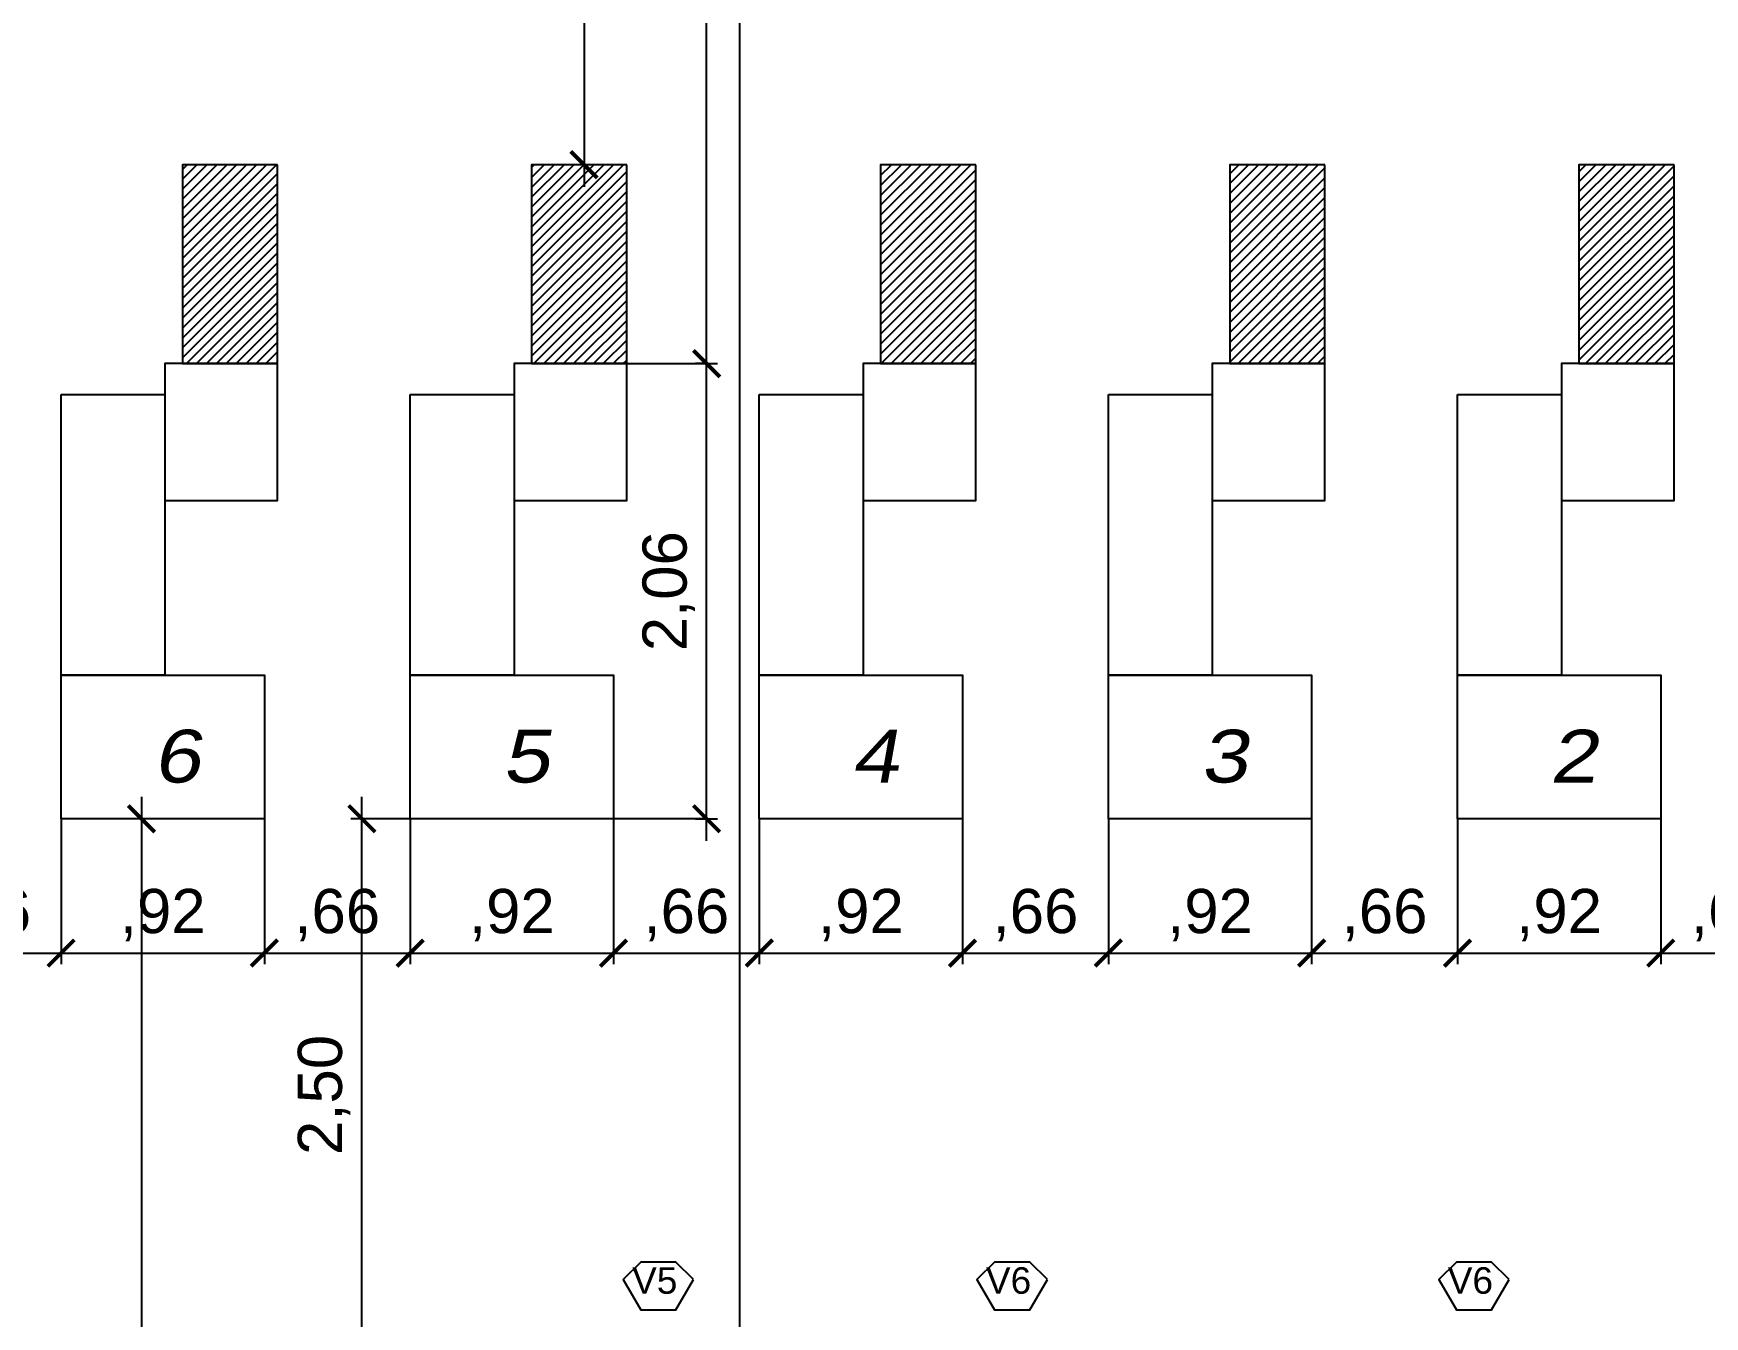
# Model space of a CAD drawing. Header units: metres. Extents: x 1166 to 1459, y -137 to 62.
# Drawn here: x 1286.92 to 1294.48, y -33.97 to -28.16 of the extents above; entities that cross this region are included whole.
import ezdxf

# ---------------------------------------------------------------- set-up
doc = ezdxf.new("R2010")
doc.units = ezdxf.units.M
doc.header["$LTSCALE"] = 0.508
doc.header["$PDMODE"] = 1
doc.header["$PDSIZE"] = -2
doc.linetypes.add('HIDDEN', pattern=[0.375, 0.25, -0.125])
doc.layers.get('0').update_dxf_attribs({"color": 9})
doc.layers.get('Defpoints').update_dxf_attribs({"color": 9})
for name, color, linetype in [('2-Desig-Carp', 9, 'Continuous'), ('7-equipamiento', 9, 'Continuous'), ('8-cotas-100', 9, 'Continuous'), ('arq carpinterias', 9, 'Continuous')]:
    doc.layers.add(name, color=color, linetype=linetype)
doc.styles.add('ARIAL', font='arial.ttf', dxfattribs={"width": 1.15, "oblique": 10})
doc.styles.add('swiss', font='swissel.ttf')
doc.dimstyles.new('dim-100', dxfattribs={"dimtxt": 0.2, "dimasz": 0.12, "dimexe": 0.05, "dimexo": 0, "dimgap": 0.05, "dimtad": 1, "dimzin": 4, "dimtxsty": 'swiss', "dimblk": 'ARCHTICK', "dimcen": 0.5, "dimdle": 0.1, "dimclrd": 256, "dimclre": 252, "dimclrt": 256, "dimadec": 0, "dimazin": 0, "dimtfac": 1, "dimtix": 1, "dimtmove": 2, "dimatfit": 3, "dimldrblk": 'OPEN30', "dimfxl": 0.05, "dimtolj": 1, "dimtzin": 0, "dimarcsym": 0})

# ---------------------------------------------------------------- blocks, each defined once
blk = doc.blocks.new('_ARCHTICK')
at = {"color": 0, "linetype": 'ByBlock', "const_width": 0.15}
blk.add_lwpolyline([(-0.5, -0.5), (0.5, 0.5)], dxfattribs=at)
blk = doc.blocks.new('*D48')
at = {"layer": '8-cotas-100', "color": 252, "linetype": 'Continuous', "lineweight": -2, "transparency": 16777216}
for p, q in [((1286.3836, -31.7171), (1286.3836, -32.375)), ((1287.0436, -31.7171), (1287.0436, -32.375))]:
    blk.add_line(p, q, dxfattribs=at)
at = {"layer": '8-cotas-100', "linetype": 'Continuous', "lineweight": -2, "transparency": 16777216}
blk.add_line((1286.2836, -32.325), (1287.1436, -32.325), dxfattribs=at)
at = {"layer": 'Defpoints', "color": 0, "linetype": 'Continuous', "transparency": 16777216}
for p in [(1286.3836, -31.7171), (1287.0436, -31.7171), (1287.0436, -32.325)]:
    blk.add_point(p, dxfattribs=at)
at = {"layer": '8-cotas-100', "linetype": 'Continuous', "lineweight": -2, "transparency": 16777216, "xscale": 0.12, "yscale": 0.12, "zscale": 0.12, "rotation": 180}
blk.add_blockref('_ARCHTICK', (1286.3836, -32.325), dxfattribs=at)
at = {"layer": '8-cotas-100', "linetype": 'Continuous', "lineweight": -2, "transparency": 16777216, "xscale": 0.12, "yscale": 0.12, "zscale": 0.12}
blk.add_blockref('_ARCHTICK', (1287.0436, -32.325), dxfattribs=at)
at = {"layer": '8-cotas-100', "linetype": 'Continuous', "lineweight": 0, "transparency": 16777216, "insert": (1286.7136, -32.1534), "char_height": 0.2, "attachment_point": 5, "style": 'swiss'}
blk.add_mtext('\\A1;,66', dxfattribs=at)
blk = doc.blocks.new('_Open30')
at = {"color": 0, "linetype": 'ByBlock', "lineweight": -2}
for p, q in [((-1, 0.268), (0, 0)), ((0, 0), (-1, -0.268)), ((0, 0), (-1, 0))]:
    blk.add_line(p, q, dxfattribs=at)
blk = doc.blocks.new('*D49')
at = {"layer": '8-cotas-100', "color": 252, "linetype": 'Continuous', "lineweight": -2, "transparency": 16777216}
for p, q in [((1287.0436, -31.7171), (1287.0436, -32.375)), ((1287.9636, -31.7171), (1287.9636, -32.375))]:
    blk.add_line(p, q, dxfattribs=at)
at = {"layer": '8-cotas-100', "linetype": 'Continuous', "lineweight": -2, "transparency": 16777216}
blk.add_line((1286.9436, -32.325), (1288.0636, -32.325), dxfattribs=at)
at = {"layer": 'Defpoints', "color": 0, "linetype": 'Continuous', "transparency": 16777216}
for p in [(1287.0436, -31.7171), (1287.9636, -31.7171), (1287.9636, -32.325)]:
    blk.add_point(p, dxfattribs=at)
at = {"layer": '8-cotas-100', "linetype": 'Continuous', "lineweight": -2, "transparency": 16777216, "xscale": 0.12, "yscale": 0.12, "zscale": 0.12, "rotation": 180}
blk.add_blockref('_ARCHTICK', (1287.0436, -32.325), dxfattribs=at)
at = {"layer": '8-cotas-100', "linetype": 'Continuous', "lineweight": -2, "transparency": 16777216, "xscale": 0.12, "yscale": 0.12, "zscale": 0.12}
blk.add_blockref('_ARCHTICK', (1287.9636, -32.325), dxfattribs=at)
at = {"layer": '8-cotas-100', "linetype": 'Continuous', "lineweight": 0, "transparency": 16777216, "insert": (1287.5036, -32.1533), "char_height": 0.2, "attachment_point": 5, "style": 'swiss'}
blk.add_mtext('\\A1;,92', dxfattribs=at)
blk = doc.blocks.new('*D50')
at = {"layer": '8-cotas-100', "color": 252, "linetype": 'Continuous', "lineweight": -2, "transparency": 16777216}
for p, q in [((1287.9636, -31.7171), (1287.9636, -32.375)), ((1288.6236, -31.7171), (1288.6236, -32.375))]:
    blk.add_line(p, q, dxfattribs=at)
at = {"layer": '8-cotas-100', "linetype": 'Continuous', "lineweight": -2, "transparency": 16777216}
blk.add_line((1287.8636, -32.325), (1288.7236, -32.325), dxfattribs=at)
at = {"layer": 'Defpoints', "color": 0, "linetype": 'Continuous', "transparency": 16777216}
for p in [(1287.9636, -31.7171), (1288.6236, -31.7171), (1288.6236, -32.325)]:
    blk.add_point(p, dxfattribs=at)
at = {"layer": '8-cotas-100', "linetype": 'Continuous', "lineweight": -2, "transparency": 16777216, "xscale": 0.12, "yscale": 0.12, "zscale": 0.12, "rotation": 180}
blk.add_blockref('_ARCHTICK', (1287.9636, -32.325), dxfattribs=at)
at = {"layer": '8-cotas-100', "linetype": 'Continuous', "lineweight": -2, "transparency": 16777216, "xscale": 0.12, "yscale": 0.12, "zscale": 0.12}
blk.add_blockref('_ARCHTICK', (1288.6236, -32.325), dxfattribs=at)
at = {"layer": '8-cotas-100', "linetype": 'Continuous', "lineweight": 0, "transparency": 16777216, "insert": (1288.2936, -32.1534), "char_height": 0.2, "attachment_point": 5, "style": 'swiss'}
blk.add_mtext('\\A1;,66', dxfattribs=at)
blk = doc.blocks.new('*D51')
at = {"layer": '8-cotas-100', "color": 252, "linetype": 'Continuous', "lineweight": -2, "transparency": 16777216}
for p, q in [((1288.6236, -31.7171), (1288.6236, -32.375)), ((1289.5436, -31.7171), (1289.5436, -32.375))]:
    blk.add_line(p, q, dxfattribs=at)
at = {"layer": '8-cotas-100', "linetype": 'Continuous', "lineweight": -2, "transparency": 16777216}
blk.add_line((1288.5236, -32.325), (1289.6436, -32.325), dxfattribs=at)
at = {"layer": 'Defpoints', "color": 0, "linetype": 'Continuous', "transparency": 16777216}
for p in [(1288.6236, -31.7171), (1289.5436, -31.7171), (1289.5436, -32.325)]:
    blk.add_point(p, dxfattribs=at)
at = {"layer": '8-cotas-100', "linetype": 'Continuous', "lineweight": -2, "transparency": 16777216, "xscale": 0.12, "yscale": 0.12, "zscale": 0.12, "rotation": 180}
blk.add_blockref('_ARCHTICK', (1288.6236, -32.325), dxfattribs=at)
at = {"layer": '8-cotas-100', "linetype": 'Continuous', "lineweight": -2, "transparency": 16777216, "xscale": 0.12, "yscale": 0.12, "zscale": 0.12}
blk.add_blockref('_ARCHTICK', (1289.5436, -32.325), dxfattribs=at)
at = {"layer": '8-cotas-100', "linetype": 'Continuous', "lineweight": 0, "transparency": 16777216, "insert": (1289.0836, -32.1533), "char_height": 0.2, "attachment_point": 5, "style": 'swiss'}
blk.add_mtext('\\A1;,92', dxfattribs=at)
blk = doc.blocks.new('*D52')
at = {"layer": '8-cotas-100', "color": 252, "linetype": 'Continuous', "lineweight": -2, "transparency": 16777216}
for p, q in [((1289.5436, -31.7171), (1289.5436, -32.375)), ((1290.2036, -31.7171), (1290.2036, -32.375))]:
    blk.add_line(p, q, dxfattribs=at)
at = {"layer": '8-cotas-100', "linetype": 'Continuous', "lineweight": -2, "transparency": 16777216}
blk.add_line((1289.4436, -32.325), (1290.3036, -32.325), dxfattribs=at)
at = {"layer": 'Defpoints', "color": 0, "linetype": 'Continuous', "transparency": 16777216}
for p in [(1289.5436, -31.7171), (1290.2036, -31.7171), (1290.2036, -32.325)]:
    blk.add_point(p, dxfattribs=at)
at = {"layer": '8-cotas-100', "linetype": 'Continuous', "lineweight": -2, "transparency": 16777216, "xscale": 0.12, "yscale": 0.12, "zscale": 0.12, "rotation": 180}
blk.add_blockref('_ARCHTICK', (1289.5436, -32.325), dxfattribs=at)
at = {"layer": '8-cotas-100', "linetype": 'Continuous', "lineweight": -2, "transparency": 16777216, "xscale": 0.12, "yscale": 0.12, "zscale": 0.12}
blk.add_blockref('_ARCHTICK', (1290.2036, -32.325), dxfattribs=at)
at = {"layer": '8-cotas-100', "linetype": 'Continuous', "lineweight": 0, "transparency": 16777216, "insert": (1289.8736, -32.1534), "char_height": 0.2, "attachment_point": 5, "style": 'swiss'}
blk.add_mtext('\\A1;,66', dxfattribs=at)
blk = doc.blocks.new('*D53')
at = {"layer": '8-cotas-100', "color": 252, "linetype": 'Continuous', "lineweight": -2, "transparency": 16777216}
for p, q in [((1290.2036, -31.7171), (1290.2036, -32.375)), ((1291.1236, -31.7171), (1291.1236, -32.375))]:
    blk.add_line(p, q, dxfattribs=at)
at = {"layer": '8-cotas-100', "linetype": 'Continuous', "lineweight": -2, "transparency": 16777216}
blk.add_line((1290.1036, -32.325), (1291.2236, -32.325), dxfattribs=at)
at = {"layer": 'Defpoints', "color": 0, "linetype": 'Continuous', "transparency": 16777216}
for p in [(1290.2036, -31.7171), (1291.1236, -31.7171), (1291.1236, -32.325)]:
    blk.add_point(p, dxfattribs=at)
at = {"layer": '8-cotas-100', "linetype": 'Continuous', "lineweight": -2, "transparency": 16777216, "xscale": 0.12, "yscale": 0.12, "zscale": 0.12, "rotation": 180}
blk.add_blockref('_ARCHTICK', (1290.2036, -32.325), dxfattribs=at)
at = {"layer": '8-cotas-100', "linetype": 'Continuous', "lineweight": -2, "transparency": 16777216, "xscale": 0.12, "yscale": 0.12, "zscale": 0.12}
blk.add_blockref('_ARCHTICK', (1291.1236, -32.325), dxfattribs=at)
at = {"layer": '8-cotas-100', "linetype": 'Continuous', "lineweight": 0, "transparency": 16777216, "insert": (1290.6636, -32.1533), "char_height": 0.2, "attachment_point": 5, "style": 'swiss'}
blk.add_mtext('\\A1;,92', dxfattribs=at)
blk = doc.blocks.new('*D54')
at = {"layer": '8-cotas-100', "color": 252, "linetype": 'Continuous', "lineweight": -2, "transparency": 16777216}
for p, q in [((1291.1236, -31.7171), (1291.1236, -32.375)), ((1291.7836, -31.7171), (1291.7836, -32.375))]:
    blk.add_line(p, q, dxfattribs=at)
at = {"layer": '8-cotas-100', "linetype": 'Continuous', "lineweight": -2, "transparency": 16777216}
blk.add_line((1291.0236, -32.325), (1291.8836, -32.325), dxfattribs=at)
at = {"layer": 'Defpoints', "color": 0, "linetype": 'Continuous', "transparency": 16777216}
for p in [(1291.1236, -31.7171), (1291.7836, -31.7171), (1291.7836, -32.325)]:
    blk.add_point(p, dxfattribs=at)
at = {"layer": '8-cotas-100', "linetype": 'Continuous', "lineweight": -2, "transparency": 16777216, "xscale": 0.12, "yscale": 0.12, "zscale": 0.12, "rotation": 180}
blk.add_blockref('_ARCHTICK', (1291.1236, -32.325), dxfattribs=at)
at = {"layer": '8-cotas-100', "linetype": 'Continuous', "lineweight": -2, "transparency": 16777216, "xscale": 0.12, "yscale": 0.12, "zscale": 0.12}
blk.add_blockref('_ARCHTICK', (1291.7836, -32.325), dxfattribs=at)
at = {"layer": '8-cotas-100', "linetype": 'Continuous', "lineweight": 0, "transparency": 16777216, "insert": (1291.4536, -32.1534), "char_height": 0.2, "attachment_point": 5, "style": 'swiss'}
blk.add_mtext('\\A1;,66', dxfattribs=at)
blk = doc.blocks.new('*D55')
at = {"layer": '8-cotas-100', "color": 252, "linetype": 'Continuous', "lineweight": -2, "transparency": 16777216}
for p, q in [((1291.7836, -31.7171), (1291.7836, -32.375)), ((1292.7036, -31.7171), (1292.7036, -32.375))]:
    blk.add_line(p, q, dxfattribs=at)
at = {"layer": '8-cotas-100', "linetype": 'Continuous', "lineweight": -2, "transparency": 16777216}
blk.add_line((1291.6836, -32.325), (1292.8036, -32.325), dxfattribs=at)
at = {"layer": 'Defpoints', "color": 0, "linetype": 'Continuous', "transparency": 16777216}
for p in [(1291.7836, -31.7171), (1292.7036, -31.7171), (1292.7036, -32.325)]:
    blk.add_point(p, dxfattribs=at)
at = {"layer": '8-cotas-100', "linetype": 'Continuous', "lineweight": -2, "transparency": 16777216, "xscale": 0.12, "yscale": 0.12, "zscale": 0.12, "rotation": 180}
blk.add_blockref('_ARCHTICK', (1291.7836, -32.325), dxfattribs=at)
at = {"layer": '8-cotas-100', "linetype": 'Continuous', "lineweight": -2, "transparency": 16777216, "xscale": 0.12, "yscale": 0.12, "zscale": 0.12}
blk.add_blockref('_ARCHTICK', (1292.7036, -32.325), dxfattribs=at)
at = {"layer": '8-cotas-100', "linetype": 'Continuous', "lineweight": 0, "transparency": 16777216, "insert": (1292.2436, -32.1533), "char_height": 0.2, "attachment_point": 5, "style": 'swiss'}
blk.add_mtext('\\A1;,92', dxfattribs=at)
blk = doc.blocks.new('*D56')
at = {"layer": '8-cotas-100', "color": 252, "linetype": 'Continuous', "lineweight": -2, "transparency": 16777216}
for p, q in [((1292.7036, -31.7171), (1292.7036, -32.375)), ((1293.3636, -31.7171), (1293.3636, -32.375))]:
    blk.add_line(p, q, dxfattribs=at)
at = {"layer": '8-cotas-100', "linetype": 'Continuous', "lineweight": -2, "transparency": 16777216}
blk.add_line((1292.6036, -32.325), (1293.4636, -32.325), dxfattribs=at)
at = {"layer": 'Defpoints', "color": 0, "linetype": 'Continuous', "transparency": 16777216}
for p in [(1292.7036, -31.7171), (1293.3636, -31.7171), (1293.3636, -32.325)]:
    blk.add_point(p, dxfattribs=at)
at = {"layer": '8-cotas-100', "linetype": 'Continuous', "lineweight": -2, "transparency": 16777216, "xscale": 0.12, "yscale": 0.12, "zscale": 0.12, "rotation": 180}
blk.add_blockref('_ARCHTICK', (1292.7036, -32.325), dxfattribs=at)
at = {"layer": '8-cotas-100', "linetype": 'Continuous', "lineweight": -2, "transparency": 16777216, "xscale": 0.12, "yscale": 0.12, "zscale": 0.12}
blk.add_blockref('_ARCHTICK', (1293.3636, -32.325), dxfattribs=at)
at = {"layer": '8-cotas-100', "linetype": 'Continuous', "lineweight": 0, "transparency": 16777216, "insert": (1293.0336, -32.1534), "char_height": 0.2, "attachment_point": 5, "style": 'swiss'}
blk.add_mtext('\\A1;,66', dxfattribs=at)
blk = doc.blocks.new('*D57')
at = {"layer": '8-cotas-100', "color": 252, "linetype": 'Continuous', "lineweight": -2, "transparency": 16777216}
for p, q in [((1293.3636, -31.7171), (1293.3636, -32.375)), ((1294.2836, -31.7171), (1294.2836, -32.375))]:
    blk.add_line(p, q, dxfattribs=at)
at = {"layer": '8-cotas-100', "linetype": 'Continuous', "lineweight": -2, "transparency": 16777216}
blk.add_line((1293.2636, -32.325), (1294.3836, -32.325), dxfattribs=at)
at = {"layer": 'Defpoints', "color": 0, "linetype": 'Continuous', "transparency": 16777216}
for p in [(1293.3636, -31.7171), (1294.2836, -31.7171), (1294.2836, -32.325)]:
    blk.add_point(p, dxfattribs=at)
at = {"layer": '8-cotas-100', "linetype": 'Continuous', "lineweight": -2, "transparency": 16777216, "xscale": 0.12, "yscale": 0.12, "zscale": 0.12, "rotation": 180}
blk.add_blockref('_ARCHTICK', (1293.3636, -32.325), dxfattribs=at)
at = {"layer": '8-cotas-100', "linetype": 'Continuous', "lineweight": -2, "transparency": 16777216, "xscale": 0.12, "yscale": 0.12, "zscale": 0.12}
blk.add_blockref('_ARCHTICK', (1294.2836, -32.325), dxfattribs=at)
at = {"layer": '8-cotas-100', "linetype": 'Continuous', "lineweight": 0, "transparency": 16777216, "insert": (1293.8236, -32.1533), "char_height": 0.2, "attachment_point": 5, "style": 'swiss'}
blk.add_mtext('\\A1;,92', dxfattribs=at)
blk = doc.blocks.new('*D58')
at = {"layer": '8-cotas-100', "color": 252, "linetype": 'Continuous', "lineweight": -2, "transparency": 16777216}
for p, q in [((1294.2836, -31.7171), (1294.2836, -32.375)), ((1294.9436, -31.7171), (1294.9436, -32.375))]:
    blk.add_line(p, q, dxfattribs=at)
at = {"layer": '8-cotas-100', "linetype": 'Continuous', "lineweight": -2, "transparency": 16777216}
blk.add_line((1294.1836, -32.325), (1295.0436, -32.325), dxfattribs=at)
at = {"layer": 'Defpoints', "color": 0, "linetype": 'Continuous', "transparency": 16777216}
for p in [(1294.2836, -31.7171), (1294.9436, -31.7171), (1294.9436, -32.325)]:
    blk.add_point(p, dxfattribs=at)
at = {"layer": '8-cotas-100', "linetype": 'Continuous', "lineweight": -2, "transparency": 16777216, "xscale": 0.12, "yscale": 0.12, "zscale": 0.12, "rotation": 180}
blk.add_blockref('_ARCHTICK', (1294.2836, -32.325), dxfattribs=at)
at = {"layer": '8-cotas-100', "linetype": 'Continuous', "lineweight": -2, "transparency": 16777216, "xscale": 0.12, "yscale": 0.12, "zscale": 0.12}
blk.add_blockref('_ARCHTICK', (1294.9436, -32.325), dxfattribs=at)
at = {"layer": '8-cotas-100', "linetype": 'Continuous', "lineweight": 0, "transparency": 16777216, "insert": (1294.6136, -32.1534), "char_height": 0.2, "attachment_point": 5, "style": 'swiss'}
blk.add_mtext('\\A1;,66', dxfattribs=at)
blk = doc.blocks.new('*D90')
at = {"layer": '8-cotas-100', "linetype": 'Continuous', "lineweight": -2, "transparency": 16777216}
blk.add_line((1288.4052, -34.3171), (1288.4052, -31.6171), dxfattribs=at)
at = {"layer": '8-cotas-100', "color": 252, "linetype": 'Continuous', "lineweight": -2, "transparency": 16777216}
for p, q in [((1289.9652, -31.7171), (1288.3552, -31.7171)), ((1288.3552, -34.2171), (1288.4552, -34.2171))]:
    blk.add_line(p, q, dxfattribs=at)
at = {"layer": 'Defpoints', "color": 0, "linetype": 'Continuous', "transparency": 16777216}
for p in [(1288.4052, -31.7171), (1289.9652, -31.7171), (1288.3552, -34.2171)]:
    blk.add_point(p, dxfattribs=at)
at = {"layer": '8-cotas-100', "linetype": 'Continuous', "lineweight": -2, "transparency": 16777216, "xscale": 0.12, "yscale": 0.12, "zscale": 0.12}
for p, rotation in [((1288.4052, -31.7171), 90), ((1288.4052, -34.2171), 270)]:
    blk.add_blockref('_ARCHTICK', p, dxfattribs=dict(at, rotation=rotation))
at = {"layer": '8-cotas-100', "linetype": 'Continuous', "lineweight": 0, "transparency": 16777216, "insert": (1288.2335, -32.9671), "char_height": 0.2, "attachment_point": 5, "rotation": 90, "style": 'swiss'}
blk.add_mtext('\\A1;2,50', dxfattribs=at)
blk = doc.blocks.new('*D91')
at = {"layer": '8-cotas-100', "linetype": 'Continuous', "lineweight": -2, "transparency": 16777216}
blk.add_line((1289.9652, -31.8171), (1289.9652, -29.5571), dxfattribs=at)
at = {"layer": '8-cotas-100', "color": 252, "linetype": 'Continuous', "lineweight": -2, "transparency": 16777216}
for p, q in [((1289.4676, -29.6571), (1290.0152, -29.6571)), ((1289.9152, -31.7171), (1290.0152, -31.7171))]:
    blk.add_line(p, q, dxfattribs=at)
at = {"layer": 'Defpoints', "color": 0, "linetype": 'Continuous', "transparency": 16777216}
for p in [(1289.4676, -29.6571), (1289.9652, -29.6571), (1289.9152, -31.7171)]:
    blk.add_point(p, dxfattribs=at)
at = {"layer": '8-cotas-100', "linetype": 'Continuous', "lineweight": -2, "transparency": 16777216, "xscale": 0.12, "yscale": 0.12, "zscale": 0.12}
for p, rotation in [((1289.9652, -29.6571), 90), ((1289.9652, -31.7171), 270)]:
    blk.add_blockref('_ARCHTICK', p, dxfattribs=dict(at, rotation=rotation))
at = {"layer": '8-cotas-100', "linetype": 'Continuous', "lineweight": 0, "transparency": 16777216, "insert": (1289.7935, -30.6871), "char_height": 0.2, "attachment_point": 5, "rotation": 90, "style": 'swiss'}
blk.add_mtext('\\A1;2,06', dxfattribs=at)
blk = doc.blocks.new('*D138')
at = {"layer": '8-cotas-100', "linetype": 'Continuous', "lineweight": -2, "transparency": 16777216}
blk.add_line((1289.9652, -29.7571), (1289.9652, -25.7171), dxfattribs=at)
at = {"layer": '8-cotas-100', "color": 252, "linetype": 'HIDDEN', "lineweight": -2, "transparency": 16777216}
for p, q in [((1289.4736, -25.8171), (1290.0152, -25.8171)), ((1289.9652, -29.6571), (1289.9152, -29.6571))]:
    blk.add_line(p, q, dxfattribs=at)
at = {"layer": 'Defpoints', "color": 0, "linetype": 'Continuous', "transparency": 16777216}
for p in [(1289.4736, -25.8171), (1289.9652, -25.8171), (1289.9652, -29.6571)]:
    blk.add_point(p, dxfattribs=at)
at = {"layer": '8-cotas-100', "linetype": 'Continuous', "lineweight": -2, "transparency": 16777216, "xscale": 0.12, "yscale": 0.12, "zscale": 0.12}
for p, rotation in [((1289.9652, -25.8171), 90), ((1289.9652, -29.6571), 270)]:
    blk.add_blockref('_ARCHTICK', p, dxfattribs=dict(at, rotation=rotation))
at = {"layer": '8-cotas-100', "linetype": 'Continuous', "lineweight": 0, "transparency": 16777216, "insert": (1289.7936, -27.7371), "char_height": 0.2, "attachment_point": 5, "rotation": 90, "style": 'swiss'}
blk.add_mtext('\\A1;3,84', dxfattribs=at)
blk = doc.blocks.new('*D139')
at = {"layer": '8-cotas-100', "linetype": 'Continuous', "lineweight": -2, "transparency": 16777216}
blk.add_line((1289.4104, -25.7171), (1289.4104, -28.8571), dxfattribs=at)
at = {"layer": '8-cotas-100', "color": 252, "linetype": 'HIDDEN', "lineweight": -2, "transparency": 16777216}
for p, q in [((1289.4736, -25.8171), (1289.3604, -25.8171)), ((1289.4736, -28.7571), (1289.3604, -28.7571))]:
    blk.add_line(p, q, dxfattribs=at)
at = {"layer": 'Defpoints', "color": 0, "linetype": 'Continuous', "transparency": 16777216}
for p in [(1289.4736, -25.8171), (1289.4104, -28.7571), (1289.4736, -28.7571)]:
    blk.add_point(p, dxfattribs=at)
at = {"layer": '8-cotas-100', "linetype": 'Continuous', "lineweight": -2, "transparency": 16777216, "xscale": 0.12, "yscale": 0.12, "zscale": 0.12}
for p, rotation in [((1289.4104, -25.8171), 90), ((1289.4104, -28.7571), 270)]:
    blk.add_blockref('_ARCHTICK', p, dxfattribs=dict(at, rotation=rotation))
at = {"layer": '8-cotas-100', "linetype": 'Continuous', "lineweight": 0, "transparency": 16777216, "insert": (1289.2387, -27.2871), "char_height": 0.2, "attachment_point": 5, "rotation": 90, "style": 'swiss'}
blk.add_mtext('\\A1;2,94', dxfattribs=at)
blk = doc.blocks.new('*D152')
at = {"layer": '8-cotas-100', "linetype": 'Continuous', "lineweight": -2, "transparency": 16777216}
blk.add_line((1287.4073, -31.6171), (1287.4073, -37.8171), dxfattribs=at)
at = {"layer": '8-cotas-100', "color": 252, "linetype": 'HIDDEN', "lineweight": -2, "transparency": 16777216}
for p, q in [((1287.9636, -31.7171), (1287.3573, -31.7171)), ((1287.9636, -37.7171), (1287.3573, -37.7171))]:
    blk.add_line(p, q, dxfattribs=at)
at = {"layer": 'Defpoints', "color": 0, "linetype": 'Continuous', "transparency": 16777216}
for p in [(1287.9636, -31.7171), (1287.4073, -37.7171), (1287.9636, -37.7171)]:
    blk.add_point(p, dxfattribs=at)
at = {"layer": '8-cotas-100', "linetype": 'Continuous', "lineweight": -2, "transparency": 16777216, "xscale": 0.12, "yscale": 0.12, "zscale": 0.12}
for p, rotation in [((1287.4073, -31.7171), 90), ((1287.4073, -37.7171), 270)]:
    blk.add_blockref('_ARCHTICK', p, dxfattribs=dict(at, rotation=rotation))
at = {"layer": '8-cotas-100', "linetype": 'Continuous', "lineweight": 0, "transparency": 16777216, "insert": (1287.2357, -34.7171), "char_height": 0.2, "attachment_point": 5, "rotation": 90, "style": 'swiss'}
blk.add_mtext('\\A1;6,00', dxfattribs=at)
blk = doc.blocks.new('*D176')
at = {"layer": '8-cotas-100', "linetype": 'Continuous', "lineweight": -2, "transparency": 16777216}
blk.add_line((1290.1141, 6.8329), (1290.1141, -37.8821), dxfattribs=at)
at = {"layer": '8-cotas-100', "color": 252, "linetype": 'HIDDEN', "lineweight": -2, "transparency": 16777216}
for p, q in [((1290.2922, 6.7329), (1290.0641, 6.7329)), ((1290.1141, -37.7821), (1290.0641, -37.7821))]:
    blk.add_line(p, q, dxfattribs=at)
at = {"layer": 'Defpoints', "color": 0, "linetype": 'Continuous', "transparency": 16777216}
for p in [(1290.2922, 6.7329), (1290.1141, -37.7821), (1290.1141, -37.7821)]:
    blk.add_point(p, dxfattribs=at)
at = {"layer": '8-cotas-100', "linetype": 'Continuous', "lineweight": -2, "transparency": 16777216, "xscale": 0.12, "yscale": 0.12, "zscale": 0.12}
for p, rotation in [((1290.1141, 6.7329), 90), ((1290.1141, -37.7821), 270)]:
    blk.add_blockref('_ARCHTICK', p, dxfattribs=dict(at, rotation=rotation))
at = {"layer": '8-cotas-100', "linetype": 'Continuous', "lineweight": 0, "transparency": 16777216, "insert": (1289.9424, -15.5246), "char_height": 0.2, "attachment_point": 5, "rotation": 90, "style": 'swiss'}
blk.add_mtext('\\A1;44,52', dxfattribs=at)

msp = doc.modelspace()

# ---------------------------------------------------------------- hatches: boundary and pattern name
at = {"layer": '7-equipamiento'}
h = msp.add_hatch(dxfattribs=at)
h.set_pattern_fill('ANSI31', color=256, scale=0.01)
h.paths.add_polyline_path([(1284.9036, -28.7571), (1284.4729, -28.7571), (1284.4729, -29.6571), (1284.9036, -29.6571)])
h.paths.add_polyline_path([(1286.4436, -28.7571), (1286.0129, -28.7571), (1286.0129, -29.6571), (1286.4436, -29.6571)])
h.paths.add_polyline_path([(1288.0236, -28.7571), (1287.5929, -28.7571), (1287.5929, -29.6571), (1288.0236, -29.6571)])
h.paths.add_polyline_path([(1289.6036, -28.7571), (1289.1729, -28.7571), (1289.1729, -29.6571), (1289.6036, -29.6571)])
h.paths.add_polyline_path([(1291.1836, -28.7571), (1290.7529, -28.7571), (1290.7529, -29.6571), (1291.1836, -29.6571)])
h.paths.add_polyline_path([(1292.7636, -28.7571), (1292.3329, -28.7571), (1292.3329, -29.6571), (1292.7636, -29.6571)])
h.paths.add_polyline_path([(1294.3436, -28.7571), (1293.9129, -28.7571), (1293.9129, -29.6571), (1294.3436, -29.6571)])
h.paths.add_polyline_path([(1295.9236, -28.7571), (1295.4929, -28.7571), (1295.4929, -29.6571), (1295.9236, -29.6571)])

# ---------------------------------------------------------------- linework, layer by layer
for points in [[(1288.0236, -28.7571), (1287.5929, -28.7571), (1287.5929, -29.6571), (1288.0236, -29.6571)], [(1289.6036, -28.7571), (1289.1729, -28.7571), (1289.1729, -29.6571), (1289.6036, -29.6571)], [(1291.1836, -28.7571), (1290.7529, -28.7571), (1290.7529, -29.6571), (1291.1836, -29.6571)], [(1292.7636, -28.7571), (1292.3329, -28.7571), (1292.3329, -29.6571), (1292.7636, -29.6571)], [(1294.3436, -28.7571), (1293.9129, -28.7571), (1293.9129, -29.6571), (1294.3436, -29.6571)]]:
    msp.add_lwpolyline(points, close=True, dxfattribs=at)
at = {"layer": '7-equipamiento', "flags": 128}
for points in [[(1287.5136, -30.2771), (1288.0236, -30.2771), (1288.0236, -29.6571), (1287.5136, -29.6571)], [(1289.0936, -30.2771), (1289.6036, -30.2771), (1289.6036, -29.6571), (1289.0936, -29.6571)], [(1290.6736, -30.2771), (1291.1836, -30.2771), (1291.1836, -29.6571), (1290.6736, -29.6571)], [(1292.2536, -30.2771), (1292.7636, -30.2771), (1292.7636, -29.6571), (1292.2536, -29.6571)], [(1293.8336, -30.2771), (1294.3436, -30.2771), (1294.3436, -29.6571), (1293.8336, -29.6571)], [(1287.0436, -29.7971), (1287.5136, -29.7971), (1287.5136, -31.0671), (1287.0436, -31.0671)], [(1288.6236, -29.7971), (1289.0936, -29.7971), (1289.0936, -31.0671), (1288.6236, -31.0671)], [(1290.2036, -29.7971), (1290.6736, -29.7971), (1290.6736, -31.0671), (1290.2036, -31.0671)], [(1291.7836, -29.7971), (1292.2536, -29.7971), (1292.2536, -31.0671), (1291.7836, -31.0671)], [(1293.3636, -29.7971), (1293.8336, -29.7971), (1293.8336, -31.0671), (1293.3636, -31.0671)], [(1287.0436, -31.0671), (1287.9636, -31.0671), (1287.9636, -31.7171), (1287.0436, -31.7171)], [(1288.6236, -31.0671), (1289.5436, -31.0671), (1289.5436, -31.7171), (1288.6236, -31.7171)], [(1290.2036, -31.0671), (1291.1236, -31.0671), (1291.1236, -31.7171), (1290.2036, -31.7171)], [(1291.7836, -31.0671), (1292.7036, -31.0671), (1292.7036, -31.7171), (1291.7836, -31.7171)], [(1293.3636, -31.0671), (1294.2836, -31.0671), (1294.2836, -31.7171), (1293.3636, -31.7171)]]:
    msp.add_lwpolyline(points, close=True, dxfattribs=at)
at = {"layer": 'arq carpinterias'}
for points in [[(1289.9062, -33.8021), (1289.8265, -33.7241), (1289.6671, -33.7241), (1289.5874, -33.8021), (1289.6671, -33.9402), (1289.8265, -33.9402)], [(1291.5074, -33.8021), (1291.4277, -33.7241), (1291.2683, -33.7241), (1291.1886, -33.8021), (1291.2683, -33.9402), (1291.4277, -33.9402)], [(1293.5977, -33.8021), (1293.518, -33.7241), (1293.3586, -33.7241), (1293.2789, -33.8021), (1293.3586, -33.9402), (1293.518, -33.9402)]]:
    msp.add_lwpolyline(points, close=True, dxfattribs=at)

# ---------------------------------------------------------------- texts
at = {"layer": '2-Desig-Carp', "char_height": 0.12, "width": 5.113846, "attachment_point": 3, "style": 'swiss'}
for s, insert in [('V5', (1289.833, -33.7469)), ('V6', (1291.4342, -33.7469)), ('V6', (1293.5245, -33.7469))]:
    msp.add_mtext(s, dxfattribs=dict(at, insert=insert))
at = {"layer": '7-equipamiento', "char_height": 0.2387, "attachment_point": 1, "line_spacing_factor": 0.843168, "style": 'ARIAL'}
for s, insert in [('6', (1287.4603, -31.3143)), ('3', (1292.2003, -31.3143)), ('2', (1293.7803, -31.3143)), ('5', (1289.0403, -31.3143)), ('4', (1290.6203, -31.3143))]:
    msp.add_mtext(s, dxfattribs=dict(at, insert=insert))

# ---------------------------------------------------------------- dimensions: what is measured, and where the dimension line sits
at = {"layer": '8-cotas-100', "linetype": 'Continuous', "lineweight": 0}
for base, p1, p2, picture, middle in [((1290.11405406, -37.7821223238), (1290.2922489557, 6.7328776762), (1290.11405406, -37.7821223238), '*D176', (1289.942350206, -15.5246223238)), ((1289.4104, -28.7571), (1289.4736, -25.8171), (1289.4736, -28.7571), '*D139', (1289.2387, -27.2871)), ((1289.9652, -25.8171), (1289.9652, -29.6571), (1289.4736, -25.8171), '*D138', (1289.7936, -27.7371)), ((1289.9652, -29.6571), (1289.9152, -31.7171), (1289.4676, -29.6571), '*D91', (1289.7935, -30.6871)), ((1287.4073, -37.7171), (1287.9636, -31.7171), (1287.9636, -37.7171), '*D152', (1287.2357, -34.7171)), ((1288.4052, -31.7171), (1288.3552, -34.2171), (1289.9652, -31.7171), '*D90', (1288.2335, -32.9671))]:
    dim = msp.add_linear_dim(base=base, p1=p1, p2=p2, angle=90, dimstyle='dim-100', dxfattribs=at)
    dim.commit()
    dim.dimension.update_dxf_attribs({"geometry": picture, "text_midpoint": middle})
for base, p1, p2, picture, middle in [((1287.0436, -32.325), (1286.3836, -31.7171), (1287.0436, -31.7171), '*D48', (1286.7136, -32.1534)), ((1287.9636, -32.325), (1287.0436, -31.7171), (1287.9636, -31.7171), '*D49', (1287.5036, -32.1533)), ((1288.6236, -32.325), (1287.9636, -31.7171), (1288.6236, -31.7171), '*D50', (1288.2936, -32.1534)), ((1289.5436, -32.325), (1288.6236, -31.7171), (1289.5436, -31.7171), '*D51', (1289.0836, -32.1533)), ((1290.2036, -32.325), (1289.5436, -31.7171), (1290.2036, -31.7171), '*D52', (1289.8736, -32.1534)), ((1291.1236, -32.325), (1290.2036, -31.7171), (1291.1236, -31.7171), '*D53', (1290.6636, -32.1533)), ((1291.7836, -32.325), (1291.1236, -31.7171), (1291.7836, -31.7171), '*D54', (1291.4536, -32.1534)), ((1292.7036, -32.325), (1291.7836, -31.7171), (1292.7036, -31.7171), '*D55', (1292.2436, -32.1533)), ((1293.3636, -32.325), (1292.7036, -31.7171), (1293.3636, -31.7171), '*D56', (1293.0336, -32.1534)), ((1294.2836, -32.325), (1293.3636, -31.7171), (1294.2836, -31.7171), '*D57', (1293.8236, -32.1533)), ((1294.9436, -32.325), (1294.2836, -31.7171), (1294.9436, -31.7171), '*D58', (1294.6136, -32.1534))]:
    dim = msp.add_linear_dim(base=base, p1=p1, p2=p2, dimstyle='dim-100', dxfattribs=at)
    dim.commit()
    dim.dimension.update_dxf_attribs({"geometry": picture, "text_midpoint": middle})

doc.saveas('drawing.dxf')
